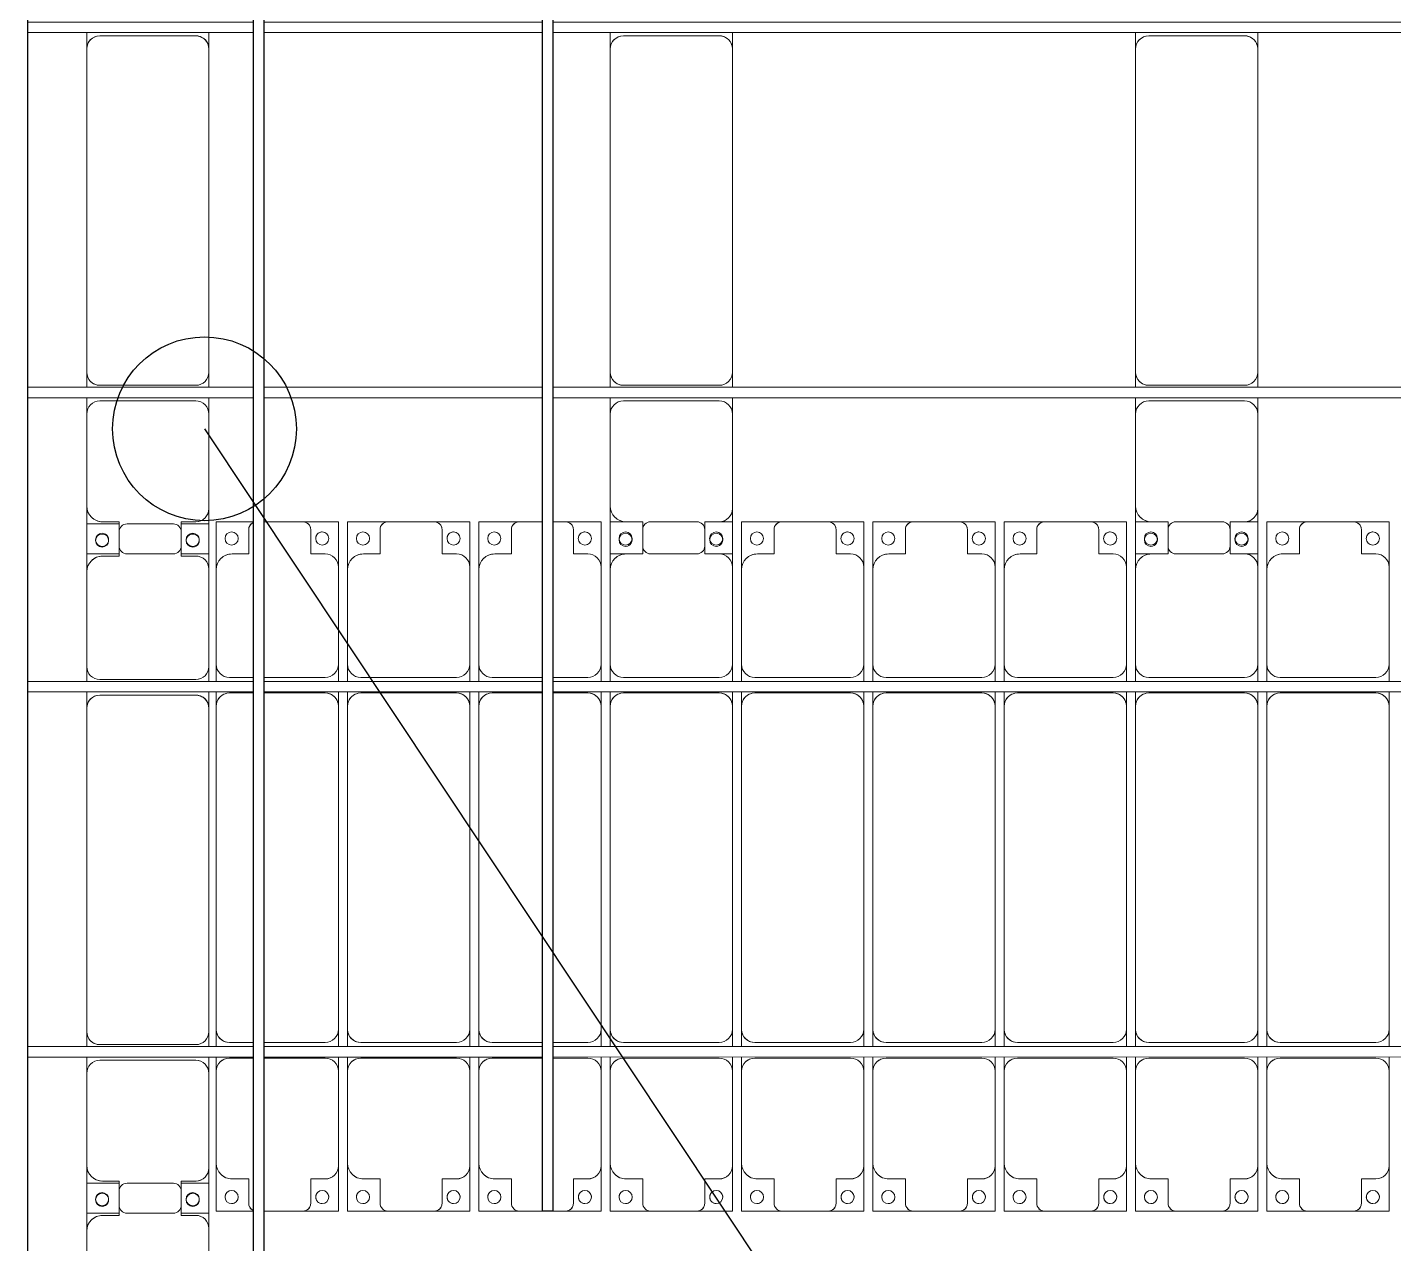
# Model space of a CAD drawing. Header units: millimetres. Extents: x -496478 to -186190, y -204059 to -87354.
# Drawn here: x -465192 to -459991, y -185880 to -181249 of the extents above; entities that cross this region are included whole.
import ezdxf

# ---------------------------------------------------------------- set-up
doc = ezdxf.new("R2010")
doc.units = ezdxf.units.MM
for name, color, linetype, lineweight in [('A-DETL-MBND', 5, 'Continuous', 9), ('A-GENM', 13, 'Continuous', 9), ('S-BEAM', 12, 'Continuous', 9)]:
    doc.layers.add(name, color=color, linetype=linetype, lineweight=lineweight)
doc.layers.add('GC-BICH NEO', color=6, linetype='Continuous')
doc.layers.add('GC-DAY NEO', color=5, linetype='Continuous')

# ---------------------------------------------------------------- blocks, each defined once
blk = doc.blocks.new('Dai phao do pin - DẢI PHAO ĐỠ PIN-V106-BỐ TRÍ KHUNG KẾT CẤU BÈ PIN 01')
at = {"layer": 'A-DETL-MBND', "color": 8}
for p, q in [((-1312.2, 241.6), (-1129.7, 241.6)), ((-1312.2, 181.6), (-1312.2, 241.6)), ((-779.7, 241.6), (-1129.7, 241.6)), ((-779.7, 241.6), (-717.4, 241.6)), ((-677.4, 241.6), (-620.3, 241.6)), ((610.3, 241.6), (-620.3, 241.6)), ((610.3, 241.6), (672.6, 241.6)), ((-1189.7, 181.6), (-1189.7, 118.2)), ((-729.7, -173.4), (-729.7, 191.6)), ((-670.3, 191.6), (-670.3, -173.4)), ((660.3, -173.4), (660.3, 191.6)), ((-1189.7, 118.2), (-1282.2, 118.2)), ((-1312.2, 88.2), (-1312.2, -88.2)), ((-1282.2, -118.2), (-1189.7, -118.2)), ((-1189.7, -118.2), (-1189.7, -173.4)), ((-1312.2, -223.4), (-1312.2, -173.4)), ((-1140.1, -223.4), (-1312.2, -223.4)), ((-1139.7, -223.4), (-779.7, -223.4)), ((-717.4, -223.4), (-779.7, -223.4)), ((-620.3, -223.4), (-677.4, -223.4)), ((-620.3, -223.4), (610.3, -223.4)), ((672.6, -223.4), (610.3, -223.4))]:
    blk.add_line(p, q, dxfattribs=at)
for centre, radius, start, end in [((-1258.6, 183.2), 25, 0, 180), ((-1129.7, 181.6), 60, 90, 180), ((-1129.7, 181.6), 60, 135, 180), ((-779.7, 191.6), 50, 360, 90), ((-779.7, 191.6), 50, 360, 45), ((-620.3, 191.6), 50, 90, 180), ((-620.3, 191.6), 50, 105, 180), ((610.3, 191.6), 50, 360, 90), ((610.3, 191.6), 50, 15, 90), ((-1258.6, 183.2), 25, 180, 0), ((-1282.2, 88.2), 30, 90, 180), ((-1282.2, -88.2), 30, 180, 270), ((-1258.6, -161.8), 25, 0, 180), ((-1258.6, -161.8), 25, 75, 90), ((-1258.6, -161.8), 25, 180, 0), ((-1139.7, -173.4), 50, 180, 270), ((-1139.7, -173.4), 50, 180, 225), ((-779.7, -173.4), 50, 270, 360), ((-779.7, -173.4), 50, 315, 360), ((-620.3, -173.4), 50, 180, 270), ((-620.3, -173.4), 50, 180, 270), ((610.3, -173.4), 50, 270, 360), ((610.3, -173.4), 50, 285, 360)]:
    blk.add_arc(centre, radius, start, end, dxfattribs=at)
blk = doc.blocks.new('Dai phao do pin - DẢI PHAO ĐỠ PIN-V107-BỐ TRÍ KHUNG KẾT CẤU BÈ PIN 01')
at = {"layer": 'A-DETL-MBND', "color": 8}
for p, q in [((-1312.2, 241.6), (-1129.7, 241.6)), ((-1312.2, 181.6), (-1312.2, 241.6)), ((-779.7, 241.6), (-1129.7, 241.6)), ((-779.7, 241.6), (-717.4, 241.6)), ((-677.4, 241.6), (-620.3, 241.6)), ((610.3, 241.6), (-620.3, 241.6)), ((610.3, 241.6), (672.6, 241.6)), ((-1189.7, 181.6), (-1189.7, 118.2)), ((-729.7, -173.4), (-729.7, 191.6)), ((-670.3, 191.6), (-670.3, -173.4)), ((660.3, -173.4), (660.3, 191.6)), ((-1189.7, 118.2), (-1282.2, 118.2)), ((-1312.2, 88.2), (-1312.2, -88.2)), ((-1282.2, -118.2), (-1189.7, -118.2)), ((-1189.7, -118.2), (-1189.7, -173.4)), ((-1312.2, -223.4), (-1312.2, -173.4)), ((-1140.1, -223.4), (-1312.2, -223.4)), ((-1139.7, -223.4), (-779.7, -223.4)), ((-717.4, -223.4), (-779.7, -223.4)), ((-620.3, -223.4), (-677.4, -223.4)), ((-620.3, -223.4), (610.3, -223.4)), ((672.6, -223.4), (610.3, -223.4))]:
    blk.add_line(p, q, dxfattribs=at)
for centre, radius, start, end in [((-1258.6, 183.2), 25, 0, 180), ((-1129.7, 181.6), 60, 90, 180), ((-1129.7, 181.6), 60, 135, 180), ((-779.7, 191.6), 50, 360, 90), ((-779.7, 191.6), 50, 360, 45), ((-620.3, 191.6), 50, 90, 180), ((-620.3, 191.6), 50, 105, 180), ((610.3, 191.6), 50, 360, 90), ((610.3, 191.6), 50, 15, 90), ((-1258.6, 183.2), 25, 180, 0), ((-1282.2, 88.2), 30, 90, 180), ((-1282.2, -88.2), 30, 180, 270), ((-1258.6, -161.8), 25, 0, 180), ((-1258.6, -161.8), 25, 75, 90), ((-1258.6, -161.8), 25, 180, 0), ((-1139.7, -173.4), 50, 180, 270), ((-1139.7, -173.4), 50, 180, 225), ((-779.7, -173.4), 50, 270, 360), ((-779.7, -173.4), 50, 315, 360), ((-620.3, -173.4), 50, 180, 270), ((-620.3, -173.4), 50, 180, 270), ((610.3, -173.4), 50, 270, 360), ((610.3, -173.4), 50, 285, 360)]:
    blk.add_arc(centre, radius, start, end, dxfattribs=at)
blk = doc.blocks.new('Dai phao do pin - DẢI PHAO ĐỠ PIN-24231-BỐ TRÍ KHUNG KẾT CẤU BÈ PIN 01')
at = {"layer": 'A-DETL-MBND', "color": 8}
for p, q in [((11169.7, 241.6), (10809.7, 241.6)), ((11169.7, 241.6), (11352.2, 241.6)), ((11237.8, 241.6), (11420.3, 241.6)), ((11237.8, 118.2), (11237.8, 241.6)), ((11352.2, 241.6), (11352.2, 118.2)), ((11770.3, 241.6), (11420.3, 241.6)), ((11770.3, 241.6), (11832.6, 241.6)), ((11872.6, 241.6), (11929.7, 241.6)), ((13160.3, 241.6), (11929.7, 241.6)), ((13160.3, 241.6), (13222.6, 241.6)), ((13262.6, 241.6), (13319.7, 241.6)), ((13679.7, 241.6), (13319.7, 241.6)), ((13679.7, 241.6), (13862.2, 241.6)), ((13747.8, 241.6), (13930.3, 241.6)), ((13747.8, 118.2), (13747.8, 241.6)), ((13862.2, 241.6), (13862.2, 118.2)), ((14280.3, 241.6), (13930.3, 241.6)), ((14280.3, 241.6), (14342.6, 241.6)), ((14382.6, 241.6), (14439.7, 241.6)), ((15670.3, 241.6), (14439.7, 241.6)), ((15670.3, 241.6), (15732.6, 241.6)), ((11229.7, 118.2), (11229.7, 181.6)), ((11360.3, 181.6), (11360.3, 118.2)), ((11820.3, -173.4), (11820.3, 191.6)), ((11879.7, 191.6), (11879.7, -173.4)), ((13210.3, -173.4), (13210.3, 191.6)), ((13269.7, 191.6), (13269.7, -173.4)), ((13739.7, 118.2), (13739.7, 181.6)), ((13870.3, 181.6), (13870.3, 118.2)), ((14330.3, -173.4), (14330.3, 191.6)), ((14389.7, 191.6), (14389.7, -173.4)), ((15720.3, -173.4), (15720.3, 191.6)), ((11322.2, 118.2), (11229.7, 118.2)), ((11360.3, 118.2), (11267.8, 118.2)), ((13832.2, 118.2), (13739.7, 118.2)), ((13870.3, 118.2), (13777.8, 118.2)), ((11237.8, 88.2), (11237.8, -88.2)), ((11352.2, -88.2), (11352.2, 88.2)), ((13747.8, 88.2), (13747.8, -88.2)), ((13862.2, -88.2), (13862.2, 88.2)), ((11229.7, -173.4), (11229.7, -118.2)), ((11229.7, -118.2), (11322.2, -118.2)), ((11237.8, -223.4), (11237.8, -118.2)), ((11267.8, -118.2), (11360.3, -118.2)), ((11352.2, -118.2), (11352.2, -223.4)), ((11360.3, -118.2), (11360.3, -173.4)), ((13739.7, -173.4), (13739.7, -118.2)), ((13739.7, -118.2), (13832.2, -118.2)), ((13747.8, -223.4), (13747.8, -118.2)), ((13777.8, -118.2), (13870.3, -118.2)), ((13862.2, -118.2), (13862.2, -223.4)), ((13870.3, -118.2), (13870.3, -173.4)), ((10809.7, -223.4), (11179.7, -223.4)), ((11352.2, -223.4), (11179.7, -223.4)), ((11410.3, -223.4), (11237.8, -223.4)), ((11410.3, -223.4), (11770.3, -223.4)), ((11832.6, -223.4), (11770.3, -223.4)), ((11929.7, -223.4), (11872.6, -223.4)), ((11929.7, -223.4), (13160.3, -223.4)), ((13222.6, -223.4), (13160.3, -223.4)), ((13319.7, -223.4), (13262.6, -223.4)), ((13319.7, -223.4), (13689.7, -223.4)), ((13862.2, -223.4), (13689.7, -223.4)), ((13920, -223.4), (13747.8, -223.4)), ((13920.3, -223.4), (14280.3, -223.4)), ((14342.6, -223.4), (14280.3, -223.4)), ((14439.7, -223.4), (14382.6, -223.4)), ((14439.7, -223.4), (15670.3, -223.4)), ((15732.6, -223.4), (15670.3, -223.4))]:
    blk.add_line(p, q, dxfattribs=at)
for centre, radius, start, end in [((11169.7, 181.6), 60, 0, 90), ((11169.7, 181.6), 60, 0, 45), ((11288.6, 183.2), 25, 0, 180), ((11291.4, 183.2), 25, 360, 180), ((11420.3, 181.6), 60, 90, 180), ((11420.3, 181.6), 60, 135, 176.4673), ((11770.3, 191.6), 50, 0, 90), ((11770.3, 191.6), 50, 0, 45), ((11929.7, 191.6), 50, 90, 180), ((11929.7, 191.6), 50, 105, 180), ((13160.3, 191.6), 50, 0, 90), ((13160.3, 191.6), 50, 15, 90), ((13319.7, 191.6), 50, 90, 180), ((13319.7, 191.6), 50, 135, 180), ((13679.7, 181.6), 60, 0, 90), ((13679.7, 181.6), 60, 0, 45), ((13798.6, 183.2), 25, 0, 180), ((13801.4, 183.2), 25, 360, 180), ((13930.3, 181.6), 60, 90, 180), ((13930.3, 181.6), 60, 135, 180), ((14280.3, 191.6), 50, 360, 90), ((14280.3, 191.6), 50, 360, 45), ((14439.7, 191.6), 50, 90, 180), ((14439.7, 191.6), 50, 105, 180), ((15670.3, 191.6), 50, 0, 90), ((15670.3, 191.6), 50, 15, 90), ((11288.6, 183.2), 25, 180, 0), ((11291.4, 183.2), 25, 180, 360), ((11291.4, 183.2), 25, 180, 195), ((13798.6, 183.2), 25, 180, 360), ((13801.4, 183.2), 25, 180, 0), ((13801.4, 183.2), 25, 180, 195), ((11267.8, 88.2), 30, 90, 180), ((11322.2, 88.2), 30, 0, 90), ((13777.8, 88.2), 30, 90, 180), ((13832.2, 88.2), 30, 0, 90), ((11267.8, -88.2), 30, 180, 270), ((11322.2, -88.2), 30, 270, 0), ((13777.8, -88.2), 30, 180, 270), ((13832.2, -88.2), 30, 270, 360), ((11288.6, -161.8), 25, 0, 180), ((11291.4, -161.8), 25, 360, 180), ((11291.4, -161.8), 25, 120, 180), ((11291.4, -161.8), 25, 75, 105), ((11288.6, -161.8), 25, 75, 90), ((11288.6, -161.8), 25, 30, 45), ((11288.6, -161.8), 25, 0, 15), ((13798.6, -161.8), 25, 0, 180), ((13801.4, -161.8), 25, 360, 180), ((13801.4, -161.8), 25, 120, 180), ((13801.4, -161.8), 25, 75, 105), ((13798.6, -161.8), 25, 75, 90), ((13798.6, -161.8), 25, 30, 45), ((13798.6, -161.8), 25, 360, 15), ((11179.7, -173.4), 50, 270, 360), ((11179.7, -173.4), 50, 315, 360), ((11288.6, -161.8), 25, 180, 0), ((11291.4, -161.8), 25, 180, 360), ((11410.3, -173.4), 50, 180, 270), ((11410.3, -173.4), 50, 184.197, 225), ((11770.3, -173.4), 50, 270, 360), ((11770.3, -173.4), 50, 315, 360), ((11929.7, -173.4), 50, 180, 270), ((11929.7, -173.4), 50, 180, 270), ((13160.3, -173.4), 50, 270, 0), ((13160.3, -173.4), 50, 285, 360), ((13319.7, -173.4), 50, 180, 270), ((13319.7, -173.4), 50, 180, 225), ((13689.7, -173.4), 50, 270, 0), ((13689.7, -173.4), 50, 315, 0), ((13798.6, -161.8), 25, 180, 0), ((13801.4, -161.8), 25, 180, 360), ((13920.3, -173.4), 50, 180, 270), ((13920.3, -173.4), 50, 180, 225), ((14280.3, -173.4), 50, 270, 0), ((14280.3, -173.4), 50, 315, 360), ((14439.7, -173.4), 50, 180, 270), ((14439.7, -173.4), 50, 180, 270), ((15670.3, -173.4), 50, 270, 0), ((15670.3, -173.4), 50, 285, 360)]:
    blk.add_arc(centre, radius, start, end, dxfattribs=at)
blk = doc.blocks.new('Dải phao đi lại kèm đỡ invester - DẢI PHAO ĐI LẠI-22184-BỐ TRÍ KHUNG KẾT CẤU BÈ PIN 01')
at = {"layer": 'A-DETL-MBND', "color": 8}
for p, q in [((-241.6, 1312.2), (-100, 1312.2)), ((-241.6, 1129.7), (-241.6, 1312.2)), ((-100, 1312.2), (-241.6, 1312.2)), ((88.2, 1312.2), (-60, 1312.2)), ((88.2, 1312.2), (223.4, 1312.2)), ((223.4, 1312.2), (88.2, 1312.2)), ((223.4, 1312.2), (223.4, 1139.7)), ((258.4, 1312.2), (411.8, 1312.2)), ((258.4, 1129.7), (258.4, 1312.2)), ((411.8, 1312.2), (258.4, 1312.2)), ((588.2, 1312.2), (411.8, 1312.2)), ((588.2, 1312.2), (723.4, 1312.2)), ((723.4, 1312.2), (588.2, 1312.2)), ((723.4, 1312.2), (723.4, 1139.7)), ((758.4, 1312.2), (911.8, 1312.2)), ((758.4, 1129.7), (758.4, 1312.2)), ((911.8, 1312.2), (758.4, 1312.2)), ((1000, 1312.2), (911.8, 1312.2)), ((1088.2, 1312.2), (1040, 1312.2)), ((1088.2, 1312.2), (1223.4, 1312.2)), ((1223.4, 1312.2), (1088.2, 1312.2)), ((1223.4, 1312.2), (1223.4, 1139.7)), ((1258.4, 1312.2), (1318.4, 1312.2)), ((1258.4, 1129.7), (1258.4, 1312.2)), ((1588.2, 1312.2), (1411.8, 1312.2)), ((1673.4, 1312.2), (1723.4, 1312.2)), ((1723.4, 1312.2), (1723.4, 1139.7)), ((1758.4, 1312.2), (1911.8, 1312.2)), ((1758.4, 1129.7), (1758.4, 1312.2)), ((1911.8, 1312.2), (1758.4, 1312.2)), ((2088.2, 1312.2), (1911.8, 1312.2)), ((2088.2, 1312.2), (2223.4, 1312.2)), ((2223.4, 1312.2), (2088.2, 1312.2)), ((2223.4, 1312.2), (2223.4, 1139.7)), ((2258.4, 1312.2), (2411.8, 1312.2)), ((2258.4, 1129.7), (2258.4, 1312.2)), ((2411.8, 1312.2), (2258.4, 1312.2)), ((2588.2, 1312.2), (2411.8, 1312.2)), ((2588.2, 1312.2), (2723.4, 1312.2)), ((2723.4, 1312.2), (2588.2, 1312.2)), ((2723.4, 1312.2), (2723.4, 1139.7)), ((2758.4, 1312.2), (2911.8, 1312.2)), ((2758.4, 1129.7), (2758.4, 1312.2)), ((2911.8, 1312.2), (2758.4, 1312.2)), ((3088.2, 1312.2), (2911.8, 1312.2)), ((3088.2, 1312.2), (3223.4, 1312.2)), ((3223.4, 1312.2), (3088.2, 1312.2)), ((3223.4, 1312.2), (3223.4, 1139.7)), ((3258.4, 1312.2), (3318.4, 1312.2)), ((3258.4, 1129.7), (3258.4, 1312.2)), ((3588.2, 1312.2), (3411.8, 1312.2)), ((3673.4, 1312.2), (3723.4, 1312.2)), ((3723.4, 1312.2), (3723.4, 1139.7)), ((3758.4, 1312.2), (3911.8, 1312.2)), ((3758.4, 1129.7), (3758.4, 1312.2)), ((3911.8, 1312.2), (3758.4, 1312.2)), ((4088.2, 1312.2), (3911.8, 1312.2)), ((4088.2, 1312.2), (4223.4, 1312.2)), ((4223.4, 1312.2), (4088.2, 1312.2)), ((4223.4, 1312.2), (4223.4, 1139.7)), ((-118.2, 1282.2), (-118.2, 1189.7)), ((118.2, 1189.7), (118.2, 1282.2)), ((381.8, 1282.2), (381.8, 1189.7)), ((618.2, 1189.7), (618.2, 1282.2)), ((881.8, 1282.2), (881.8, 1189.7)), ((1118.2, 1189.7), (1118.2, 1282.2)), ((1381.8, 1282.2), (1381.8, 1189.7)), ((1618.2, 1189.7), (1618.2, 1282.2)), ((1881.8, 1282.2), (1881.8, 1189.7)), ((2118.2, 1189.7), (2118.2, 1282.2)), ((2381.8, 1282.2), (2381.8, 1189.7)), ((2618.2, 1189.7), (2618.2, 1282.2)), ((2881.8, 1282.2), (2881.8, 1189.7)), ((3118.2, 1189.7), (3118.2, 1282.2)), ((3381.8, 1282.2), (3381.8, 1189.7)), ((3618.2, 1189.7), (3618.2, 1282.2)), ((3881.8, 1282.2), (3881.8, 1189.7)), ((4118.2, 1189.7), (4118.2, 1282.2)), ((-118.2, 1189.7), (-181.6, 1189.7)), ((173.4, 1189.7), (118.2, 1189.7)), ((381.8, 1189.7), (318.4, 1189.7)), ((673.4, 1189.7), (618.2, 1189.7)), ((881.8, 1189.7), (818.4, 1189.7)), ((1173.4, 1189.7), (1118.2, 1189.7)), ((1381.8, 1189.7), (1318.4, 1189.7)), ((1673.4, 1189.7), (1618.2, 1189.7)), ((1881.8, 1189.7), (1818.4, 1189.7)), ((2173.4, 1189.7), (2118.2, 1189.7)), ((2381.8, 1189.7), (2318.4, 1189.7)), ((2673.4, 1189.7), (2618.2, 1189.7)), ((2881.8, 1189.7), (2818.4, 1189.7)), ((3173.4, 1189.7), (3118.2, 1189.7)), ((3381.8, 1189.7), (3318.4, 1189.7)), ((3673.4, 1189.7), (3618.2, 1189.7)), ((3881.8, 1189.7), (3818.4, 1189.7)), ((4173.4, 1189.7), (4118.2, 1189.7)), ((-241.6, 1129.7), (-241.6, 769.7)), ((223.4, 769.7), (223.4, 1139.7)), ((258.4, 1129.7), (258.4, 769.7)), ((723.4, 769.7), (723.4, 1139.7)), ((758.4, 1129.7), (758.4, 769.7)), ((1223.4, 769.7), (1223.4, 1139.7)), ((1258.4, 1129.7), (1258.4, 769.7)), ((1723.4, 769.7), (1723.4, 1139.7)), ((1758.4, 1129.7), (1758.4, 769.7)), ((2223.4, 769.7), (2223.4, 1139.7)), ((2258.4, 1129.7), (2258.4, 769.7)), ((2723.4, 769.7), (2723.4, 1139.7)), ((2758.4, 1129.7), (2758.4, 769.7)), ((3223.4, 769.7), (3223.4, 1139.7)), ((3258.4, 1129.7), (3258.4, 769.7)), ((3723.4, 769.7), (3723.4, 1139.7)), ((3758.4, 1129.7), (3758.4, 769.7)), ((4223.4, 769.7), (4223.4, 1139.7)), ((-241.6, 704.5), (-241.6, 769.7)), ((223.4, 769.7), (223.4, 704.5)), ((258.4, 704.5), (258.4, 769.7)), ((723.4, 769.7), (723.4, 704.5)), ((758.4, 704.5), (758.4, 769.7)), ((1223.4, 769.7), (1223.4, 704.5)), ((1258.4, 704.5), (1258.4, 769.7)), ((1723.4, 769.7), (1723.4, 704.5)), ((1758.4, 704.5), (1758.4, 769.7)), ((2223.4, 769.7), (2223.4, 704.5)), ((2258.4, 704.5), (2258.4, 769.7)), ((2723.4, 769.7), (2723.4, 704.5)), ((2758.4, 704.5), (2758.4, 769.7)), ((3223.4, 769.7), (3223.4, 704.5)), ((3258.4, 704.5), (3258.4, 769.7)), ((3723.4, 769.7), (3723.4, 704.5)), ((3758.4, 704.5), (3758.4, 769.7)), ((4223.4, 769.7), (4223.4, 704.5)), ((-191.6, 719.7), (-100, 719.7)), ((-60, 719.7), (173.4, 719.7)), ((308.4, 719.7), (673.4, 719.7)), ((808.4, 719.7), (1000, 719.7)), ((1040, 719.7), (1173.4, 719.7)), ((1308.4, 719.7), (1673.4, 719.7)), ((1808.4, 719.7), (2173.4, 719.7)), ((2308.4, 719.7), (2673.4, 719.7)), ((2808.4, 719.7), (3173.4, 719.7)), ((3308.4, 719.7), (3673.4, 719.7)), ((3808.4, 719.7), (4173.4, 719.7)), ((-241.6, 610.3), (-241.6, 664.5)), ((-100, 660.3), (-191.6, 660.3)), ((173.4, 660.3), (-60, 660.3)), ((223.4, 664.5), (223.4, 610.3)), ((258.4, 610.3), (258.4, 664.5)), ((673.4, 660.3), (308.4, 660.3)), ((723.4, 664.5), (723.4, 610.3)), ((758.4, 610.3), (758.4, 664.5)), ((1000, 660.3), (808.4, 660.3)), ((1173.4, 660.3), (1040, 660.3)), ((1223.4, 664.5), (1223.4, 610.3)), ((1258.4, 610.3), (1258.4, 664.5)), ((1673.4, 660.3), (1308.4, 660.3)), ((1723.4, 664.5), (1723.4, 610.3)), ((1758.4, 610.3), (1758.4, 664.5)), ((2173.4, 660.3), (1808.4, 660.3)), ((2223.4, 664.5), (2223.4, 610.3)), ((2258.4, 610.3), (2258.4, 664.5)), ((2673.4, 660.3), (2308.4, 660.3)), ((2723.4, 664.5), (2723.4, 610.3)), ((2758.4, 610.3), (2758.4, 664.5)), ((3173.4, 660.3), (2808.4, 660.3)), ((3223.4, 664.5), (3223.4, 610.3)), ((3258.4, 610.3), (3258.4, 664.5)), ((3673.4, 660.3), (3308.4, 660.3)), ((3723.4, 664.5), (3723.4, 610.3)), ((3758.4, 610.3), (3758.4, 664.5)), ((4173.4, 660.3), (3808.4, 660.3)), ((4223.4, 664.5), (4223.4, 610.3)), ((-241.6, 610.3), (-241.6, -620.3)), ((223.4, -620.3), (223.4, 610.3)), ((258.4, 610.3), (258.4, -620.3)), ((723.4, -620.3), (723.4, 610.3)), ((758.4, 610.3), (758.4, -620.3)), ((1223.4, -620.3), (1223.4, 610.3)), ((1258.4, 610.3), (1258.4, -620.3)), ((1723.4, -620.3), (1723.4, 610.3)), ((1758.4, 610.3), (1758.4, -620.3)), ((2223.4, -620.3), (2223.4, 610.3)), ((2258.4, 610.3), (2258.4, -620.3)), ((2723.4, -620.3), (2723.4, 610.3)), ((2758.4, 610.3), (2758.4, -620.3)), ((3223.4, -620.3), (3223.4, 610.3)), ((3258.4, 610.3), (3258.4, -620.3)), ((3723.4, -620.3), (3723.4, 610.3)), ((3758.4, 610.3), (3758.4, -620.3)), ((4223.4, -620.3), (4223.4, 610.3)), ((-241.6, -685.5), (-241.6, -620.3)), ((223.4, -620.3), (223.4, -685.5)), ((258.4, -685.5), (258.4, -620.3)), ((723.4, -620.3), (723.4, -685.5)), ((758.4, -685.5), (758.4, -620.3)), ((1223.4, -620.3), (1223.4, -685.5)), ((1258.4, -685.5), (1258.4, -620.3)), ((1723.4, -620.3), (1723.4, -685.5)), ((1758.4, -685.5), (1758.4, -620.3)), ((2223.4, -620.3), (2223.4, -685.5)), ((2258.4, -685.5), (2258.4, -620.3)), ((2723.4, -620.3), (2723.4, -685.5)), ((2758.4, -685.5), (2758.4, -620.3)), ((3223.4, -620.3), (3223.4, -685.5)), ((3258.4, -685.5), (3258.4, -620.3)), ((3723.4, -620.3), (3723.4, -685.5)), ((3758.4, -685.5), (3758.4, -620.3)), ((4223.4, -620.3), (4223.4, -685.5)), ((-191.6, -670.3), (-100, -670.3)), ((-60, -670.3), (173.4, -670.3)), ((308.4, -670.3), (673.4, -670.3)), ((808.4, -670.3), (1000, -670.3)), ((1040, -670.3), (1173.4, -670.3)), ((1308.4, -670.3), (1673.4, -670.3)), ((1808.4, -670.3), (2173.4, -670.3)), ((2308.4, -670.3), (2673.4, -670.3)), ((2808.4, -670.3), (3173.4, -670.3)), ((3308.4, -670.3), (3673.4, -670.3)), ((3808.4, -670.3), (4173.4, -670.3)), ((-241.6, -779.7), (-241.6, -725.5)), ((223.4, -725.5), (223.4, -779.7)), ((258.4, -779.7), (258.4, -725.5)), ((723.4, -725.5), (723.4, -779.7)), ((758.4, -779.7), (758.4, -725.5)), ((1223.4, -725.5), (1223.4, -779.7)), ((1258.4, -779.7), (1258.4, -725.5)), ((1723.4, -725.5), (1723.4, -779.7)), ((1758.4, -779.7), (1758.4, -725.5)), ((2223.4, -725.5), (2223.4, -779.7)), ((2258.4, -779.7), (2258.4, -725.5)), ((2723.4, -725.5), (2723.4, -779.7)), ((2758.4, -779.7), (2758.4, -725.5)), ((3223.4, -725.5), (3223.4, -779.7)), ((3258.4, -779.7), (3258.4, -725.5)), ((3723.4, -725.5), (3723.4, -779.7)), ((3758.4, -779.7), (3758.4, -725.5)), ((4223.4, -725.5), (4223.4, -779.7)), ((-241.6, -779.7), (-241.6, -1129.7)), ((-100, -729.7), (-191.6, -729.7)), ((173.4, -729.7), (-60, -729.7)), ((223.4, -1139.7), (223.4, -779.7)), ((258.4, -779.7), (258.4, -1129.7)), ((673.4, -729.7), (308.4, -729.7)), ((723.4, -1139.7), (723.4, -779.7)), ((758.4, -779.7), (758.4, -1129.7)), ((1000, -729.7), (808.4, -729.7)), ((1173.4, -729.7), (1040, -729.7)), ((1223.4, -1139.7), (1223.4, -779.7)), ((1258.4, -779.7), (1258.4, -1129.7)), ((1673.4, -729.7), (1308.4, -729.7)), ((1723.4, -1139.7), (1723.4, -779.7)), ((1758.4, -779.7), (1758.4, -1129.7)), ((2173.4, -729.7), (1808.4, -729.7)), ((2223.4, -1139.7), (2223.4, -779.7)), ((2258.4, -779.7), (2258.4, -1129.7)), ((2673.4, -729.7), (2308.4, -729.7)), ((2723.4, -1139.7), (2723.4, -779.7)), ((2758.4, -779.7), (2758.4, -1129.7)), ((3173.4, -729.7), (2808.4, -729.7)), ((3223.4, -1139.7), (3223.4, -779.7)), ((3258.4, -779.7), (3258.4, -1129.7)), ((3673.4, -729.7), (3308.4, -729.7)), ((3723.4, -1139.7), (3723.4, -779.7)), ((3758.4, -779.7), (3758.4, -1129.7)), ((4173.4, -729.7), (3808.4, -729.7)), ((4223.4, -1139.7), (4223.4, -779.7)), ((-241.6, -1312.2), (-241.6, -1129.7)), ((223.4, -1139.7), (223.4, -1312.2)), ((258.4, -1312.2), (258.4, -1129.7)), ((723.4, -1139.7), (723.4, -1312.2)), ((758.4, -1312.2), (758.4, -1129.7)), ((1223.4, -1139.7), (1223.4, -1312.2)), ((1258.4, -1312.2), (1258.4, -1129.7)), ((1723.4, -1139.7), (1723.4, -1312.2)), ((1758.4, -1312.2), (1758.4, -1129.7)), ((2223.4, -1139.7), (2223.4, -1312.2)), ((2258.4, -1312.2), (2258.4, -1129.7)), ((2723.4, -1139.7), (2723.4, -1312.2)), ((2758.4, -1312.2), (2758.4, -1129.7)), ((3223.4, -1139.7), (3223.4, -1312.2)), ((3258.4, -1312.2), (3258.4, -1129.7)), ((3723.4, -1139.7), (3723.4, -1312.2)), ((3758.4, -1312.2), (3758.4, -1129.7)), ((4223.4, -1139.7), (4223.4, -1312.2)), ((-181.6, -1189.7), (-118.2, -1189.7)), ((-118.2, -1189.7), (-118.2, -1282.2)), ((118.2, -1282.2), (118.2, -1189.7)), ((118.2, -1189.7), (173.4, -1189.7)), ((318.4, -1189.7), (381.8, -1189.7)), ((381.8, -1189.7), (381.8, -1282.2)), ((618.2, -1282.2), (618.2, -1189.7)), ((618.2, -1189.7), (673.4, -1189.7)), ((818.4, -1189.7), (881.8, -1189.7)), ((881.8, -1189.7), (881.8, -1282.2)), ((1118.2, -1282.2), (1118.2, -1189.7)), ((1118.2, -1189.7), (1173.4, -1189.7)), ((1318.4, -1189.7), (1381.8, -1189.7)), ((1381.8, -1189.7), (1381.8, -1282.2)), ((1618.2, -1282.2), (1618.2, -1189.7)), ((1618.2, -1189.7), (1673.4, -1189.7)), ((1818.4, -1189.7), (1881.8, -1189.7)), ((1881.8, -1189.7), (1881.8, -1282.2)), ((2118.2, -1282.2), (2118.2, -1189.7)), ((2118.2, -1189.7), (2173.4, -1189.7)), ((2318.4, -1189.7), (2381.8, -1189.7)), ((2381.8, -1189.7), (2381.8, -1282.2)), ((2618.2, -1282.2), (2618.2, -1189.7)), ((2618.2, -1189.7), (2673.4, -1189.7)), ((2818.4, -1189.7), (2881.8, -1189.7)), ((2881.8, -1189.7), (2881.8, -1282.2)), ((3118.2, -1282.2), (3118.2, -1189.7)), ((3118.2, -1189.7), (3173.4, -1189.7)), ((3318.4, -1189.7), (3381.8, -1189.7)), ((3381.8, -1189.7), (3381.8, -1282.2)), ((3618.2, -1282.2), (3618.2, -1189.7)), ((3618.2, -1189.7), (3673.4, -1189.7)), ((3818.4, -1189.7), (3881.8, -1189.7)), ((3881.8, -1189.7), (3881.8, -1282.2)), ((4118.2, -1282.2), (4118.2, -1189.7)), ((4118.2, -1189.7), (4173.4, -1189.7)), ((-100, -1312.2), (-241.6, -1312.2)), ((-241.6, -1312.2), (-100, -1312.2)), ((-60, -1312.2), (88.2, -1312.2)), ((223.4, -1312.2), (88.2, -1312.2)), ((88.2, -1312.2), (223.4, -1312.2)), ((411.8, -1312.2), (258.4, -1312.2)), ((258.4, -1312.2), (411.8, -1312.2)), ((411.8, -1312.2), (588.2, -1312.2)), ((723.4, -1312.2), (588.2, -1312.2)), ((588.2, -1312.2), (723.4, -1312.2)), ((911.8, -1312.2), (758.4, -1312.2)), ((758.4, -1312.2), (911.8, -1312.2)), ((911.8, -1312.2), (1000, -1312.2)), ((1040, -1312.2), (1088.2, -1312.2)), ((1223.4, -1312.2), (1088.2, -1312.2)), ((1088.2, -1312.2), (1223.4, -1312.2)), ((1411.8, -1312.2), (1258.4, -1312.2)), ((1258.4, -1312.2), (1411.8, -1312.2)), ((1411.8, -1312.2), (1588.2, -1312.2)), ((1723.4, -1312.2), (1588.2, -1312.2)), ((1588.2, -1312.2), (1723.4, -1312.2)), ((1911.8, -1312.2), (1758.4, -1312.2)), ((1758.4, -1312.2), (1911.8, -1312.2)), ((1911.8, -1312.2), (2088.2, -1312.2)), ((2223.4, -1312.2), (2088.2, -1312.2)), ((2088.2, -1312.2), (2223.4, -1312.2)), ((2411.8, -1312.2), (2258.4, -1312.2)), ((2258.4, -1312.2), (2411.8, -1312.2)), ((2411.8, -1312.2), (2588.2, -1312.2)), ((2723.4, -1312.2), (2588.2, -1312.2)), ((2588.2, -1312.2), (2723.4, -1312.2)), ((2911.8, -1312.2), (2758.4, -1312.2)), ((2758.4, -1312.2), (2911.8, -1312.2)), ((2911.8, -1312.2), (3088.2, -1312.2)), ((3223.4, -1312.2), (3088.2, -1312.2)), ((3088.2, -1312.2), (3223.4, -1312.2)), ((3411.8, -1312.2), (3258.4, -1312.2)), ((3258.4, -1312.2), (3411.8, -1312.2)), ((3411.8, -1312.2), (3588.2, -1312.2)), ((3723.4, -1312.2), (3588.2, -1312.2)), ((3588.2, -1312.2), (3723.4, -1312.2)), ((3911.8, -1312.2), (3758.4, -1312.2)), ((3758.4, -1312.2), (3911.8, -1312.2)), ((3911.8, -1312.2), (4088.2, -1312.2)), ((4223.4, -1312.2), (4088.2, -1312.2)), ((4088.2, -1312.2), (4223.4, -1312.2))]:
    blk.add_line(p, q, dxfattribs=at)
for centre, radius, start, end in [((-88.2, 1282.2), 30, 120, 180), ((-88.2, 1282.2), 30, 120, 165), ((88.2, 1282.2), 30, 360, 90), ((88.2, 1282.2), 30, 75, 90), ((88.2, 1282.2), 30, 15, 90), ((88.2, 1282.2), 30, 75, 90), ((411.8, 1282.2), 30, 90, 180), ((411.8, 1282.2), 30, 90, 165), ((411.8, 1282.2), 30, 90, 105), ((411.8, 1282.2), 30, 90, 105), ((588.2, 1282.2), 30, 360, 90), ((588.2, 1282.2), 30, 75, 90), ((588.2, 1282.2), 30, 15, 90), ((588.2, 1282.2), 30, 75, 90), ((911.8, 1282.2), 30, 90, 180), ((911.8, 1282.2), 30, 90, 165), ((911.8, 1282.2), 30, 90, 105), ((911.8, 1282.2), 30, 90, 105), ((1088.2, 1282.2), 30, 360, 90), ((1088.2, 1282.2), 30, 75, 90), ((1088.2, 1282.2), 30, 15, 90), ((1088.2, 1282.2), 30, 75, 90), ((1411.8, 1282.2), 30, 90, 180), ((1588.2, 1282.2), 30, 360, 90), ((1911.8, 1282.2), 30, 90, 180), ((1911.8, 1282.2), 30, 90, 165), ((1911.8, 1282.2), 30, 90, 105), ((1911.8, 1282.2), 30, 90, 105), ((2088.2, 1282.2), 30, 360, 90), ((2088.2, 1282.2), 30, 75, 90), ((2088.2, 1282.2), 30, 15, 90), ((2088.2, 1282.2), 30, 75, 90), ((2411.8, 1282.2), 30, 90, 180), ((2411.8, 1282.2), 30, 90, 165), ((2411.8, 1282.2), 30, 90, 105), ((2411.8, 1282.2), 30, 90, 105), ((2588.2, 1282.2), 30, 360, 90), ((2588.2, 1282.2), 30, 75, 90), ((2588.2, 1282.2), 30, 15, 90), ((2588.2, 1282.2), 30, 75, 90), ((2911.8, 1282.2), 30, 90, 180), ((2911.8, 1282.2), 30, 90, 165), ((2911.8, 1282.2), 30, 90, 105), ((2911.8, 1282.2), 30, 90, 105), ((3088.2, 1282.2), 30, 360, 90), ((3088.2, 1282.2), 30, 75, 90), ((3088.2, 1282.2), 30, 15, 90), ((3088.2, 1282.2), 30, 75, 90), ((3411.8, 1282.2), 30, 90, 180), ((3588.2, 1282.2), 30, 360, 90), ((3911.8, 1282.2), 30, 90, 180), ((3911.8, 1282.2), 30, 90, 165), ((3911.8, 1282.2), 30, 90, 105), ((3911.8, 1282.2), 30, 90, 105), ((4088.2, 1282.2), 30, 360, 90), ((4088.2, 1282.2), 30, 75, 90), ((4088.2, 1282.2), 30, 15, 90), ((4088.2, 1282.2), 30, 75, 90), ((-183.2, 1248.6), 25, 90, 270), ((-183.2, 1248.6), 25, 270, 90), ((161.8, 1248.6), 25, 90, 270), ((161.8, 1248.6), 25, 150, 180), ((161.8, 1248.6), 25, 120, 135), ((161.8, 1248.6), 25, 90, 105), ((161.8, 1248.6), 25, 270, 90), ((316.8, 1248.6), 25, 90, 270), ((316.8, 1248.6), 25, 270, 90), ((661.8, 1248.6), 25, 90, 270), ((661.8, 1248.6), 25, 150, 180), ((661.8, 1248.6), 25, 120, 135), ((661.8, 1248.6), 25, 90, 105), ((661.8, 1248.6), 25, 270, 90), ((816.8, 1248.6), 25, 90, 270), ((816.8, 1248.6), 25, 270, 90), ((1161.8, 1248.6), 25, 90, 270), ((1161.8, 1248.6), 25, 150, 180), ((1161.8, 1248.6), 25, 120, 135), ((1161.8, 1248.6), 25, 90, 105), ((1161.8, 1248.6), 25, 270, 90), ((1316.8, 1248.6), 25, 90, 270), ((1316.8, 1248.6), 25, 270, 90), ((1661.8, 1248.6), 25, 90, 270), ((1661.8, 1248.6), 25, 270, 90), ((1816.8, 1248.6), 25, 90, 270), ((1816.8, 1248.6), 25, 270, 90), ((2161.8, 1248.6), 25, 90, 270), ((2161.8, 1248.6), 25, 150, 180), ((2161.8, 1248.6), 25, 120, 135), ((2161.8, 1248.6), 25, 90, 105), ((2161.8, 1248.6), 25, 270, 90), ((2316.8, 1248.6), 25, 90, 270), ((2316.8, 1248.6), 25, 270, 90), ((2661.8, 1248.6), 25, 90, 270), ((2661.8, 1248.6), 25, 150, 180), ((2661.8, 1248.6), 25, 120, 135), ((2661.8, 1248.6), 25, 90, 105), ((2661.8, 1248.6), 25, 270, 90), ((2816.8, 1248.6), 25, 90, 270), ((2816.8, 1248.6), 25, 270, 90), ((3161.8, 1248.6), 25, 90, 270), ((3161.8, 1248.6), 25, 150, 180), ((3161.8, 1248.6), 25, 120, 135), ((3161.8, 1248.6), 25, 90, 105), ((3161.8, 1248.6), 25, 270, 90), ((3316.8, 1248.6), 25, 90, 270), ((3316.8, 1248.6), 25, 270, 90), ((3661.8, 1248.6), 25, 90, 270), ((3661.8, 1248.6), 25, 270, 90), ((3816.8, 1248.6), 25, 90, 270), ((3816.8, 1248.6), 25, 270, 90), ((4161.8, 1248.6), 25, 90, 270), ((4161.8, 1248.6), 25, 150, 180), ((4161.8, 1248.6), 25, 120, 135), ((4161.8, 1248.6), 25, 90, 105), ((4161.8, 1248.6), 25, 270, 90), ((-181.6, 1129.7), 60, 90, 180), ((-181.6, 1129.7), 60, 90, 135), ((173.4, 1139.7), 50, 360, 90), ((173.4, 1139.7), 50, 45, 90), ((318.4, 1129.7), 60, 90, 180), ((318.4, 1129.7), 60, 90, 135), ((673.4, 1139.7), 50, 0, 90), ((673.4, 1139.7), 50, 45, 90), ((818.4, 1129.7), 60, 90, 180), ((818.4, 1129.7), 60, 90, 135), ((1173.4, 1139.7), 50, 360, 90), ((1173.4, 1139.7), 50, 45, 90), ((1318.4, 1129.7), 60, 90, 180), ((1318.4, 1129.7), 60, 90, 135), ((1673.4, 1139.7), 50, 360, 90), ((1673.4, 1139.7), 50, 45, 90), ((1818.4, 1129.7), 60, 90, 180), ((1818.4, 1129.7), 60, 90, 135), ((2173.4, 1139.7), 50, 0, 90), ((2173.4, 1139.7), 50, 45, 90), ((2318.4, 1129.7), 60, 90, 180), ((2318.4, 1129.7), 60, 90, 135), ((2673.4, 1139.7), 50, 0, 90), ((2673.4, 1139.7), 50, 45, 90), ((2818.4, 1129.7), 60, 90, 180), ((2818.4, 1129.7), 60, 90, 135), ((3173.4, 1139.7), 50, 360, 90), ((3173.4, 1139.7), 50, 45, 90), ((3318.4, 1129.7), 60, 90, 180), ((3318.4, 1129.7), 60, 90, 135), ((3673.4, 1139.7), 50, 0, 90), ((3673.4, 1139.7), 50, 45, 90), ((3818.4, 1129.7), 60, 90, 180), ((3818.4, 1129.7), 60, 90, 135), ((4173.4, 1139.7), 50, 0, 90), ((4173.4, 1139.7), 50, 45, 90), ((-191.6, 769.7), 50, 180, 270), ((-191.6, 769.7), 50, 225, 270), ((173.4, 769.7), 50, 270, 0), ((173.4, 769.7), 50, 270, 315), ((308.4, 769.7), 50, 180, 270), ((308.4, 769.7), 50, 225, 270), ((673.4, 769.7), 50, 270, 0), ((673.4, 769.7), 50, 270, 315), ((808.4, 769.7), 50, 180, 270), ((808.4, 769.7), 50, 225, 270), ((1173.4, 769.7), 50, 270, 0), ((1173.4, 769.7), 50, 270, 315), ((1308.4, 769.7), 50, 180, 270), ((1308.4, 769.7), 50, 225, 270), ((1673.4, 769.7), 50, 270, 0), ((1673.4, 769.7), 50, 270, 315), ((1808.4, 769.7), 50, 180, 270), ((1808.4, 769.7), 50, 225, 270), ((2173.4, 769.7), 50, 270, 0), ((2173.4, 769.7), 50, 270, 315), ((2308.4, 769.7), 50, 180, 270), ((2308.4, 769.7), 50, 225, 270), ((2673.4, 769.7), 50, 270, 0), ((2673.4, 769.7), 50, 270, 315), ((2808.4, 769.7), 50, 180, 270), ((2808.4, 769.7), 50, 225, 270), ((3173.4, 769.7), 50, 270, 0), ((3173.4, 769.7), 50, 270, 315), ((3308.4, 769.7), 50, 180, 270), ((3308.4, 769.7), 50, 225, 270), ((3673.4, 769.7), 50, 270, 360), ((3673.4, 769.7), 50, 270, 315), ((3808.4, 769.7), 50, 180, 270), ((3808.4, 769.7), 50, 225, 270), ((4173.4, 769.7), 50, 270, 0), ((4173.4, 769.7), 50, 270, 315), ((-191.6, 610.3), 50, 90, 180), ((-191.6, 610.3), 50, 105, 180), ((173.4, 610.3), 50, 360, 90), ((173.4, 610.3), 50, 15, 90), ((308.4, 610.3), 50, 90, 180), ((308.4, 610.3), 50, 105, 180), ((673.4, 610.3), 50, 360, 90), ((673.4, 610.3), 50, 15, 90), ((808.4, 610.3), 50, 90, 180), ((808.4, 610.3), 50, 105, 180), ((1173.4, 610.3), 50, 360, 90), ((1173.4, 610.3), 50, 15, 90), ((1308.4, 610.3), 50, 90, 180), ((1308.4, 610.3), 50, 105, 180), ((1673.4, 610.3), 50, 360, 90), ((1673.4, 610.3), 50, 15, 90), ((1808.4, 610.3), 50, 90, 180), ((1808.4, 610.3), 50, 105, 180), ((2173.4, 610.3), 50, 360, 90), ((2173.4, 610.3), 50, 15, 90), ((2308.4, 610.3), 50, 90, 180), ((2308.4, 610.3), 50, 105, 180), ((2673.4, 610.3), 50, 360, 90), ((2673.4, 610.3), 50, 15, 90), ((2808.4, 610.3), 50, 90, 180), ((2808.4, 610.3), 50, 105, 180), ((3173.4, 610.3), 50, 360, 90), ((3173.4, 610.3), 50, 15, 90), ((3308.4, 610.3), 50, 90, 180), ((3308.4, 610.3), 50, 105, 180), ((3673.4, 610.3), 50, 360, 90), ((3673.4, 610.3), 50, 15, 90), ((3808.4, 610.3), 50, 90, 180), ((3808.4, 610.3), 50, 105, 180), ((4173.4, 610.3), 50, 360, 90), ((4173.4, 610.3), 50, 15, 90), ((-191.6, -620.3), 50, 180, 270), ((173.4, -620.3), 50, 270, 0), ((173.4, -620.3), 50, 270, 0), ((308.4, -620.3), 50, 180, 270), ((673.4, -620.3), 50, 270, 0), ((673.4, -620.3), 50, 270, 0), ((808.4, -620.3), 50, 180, 270), ((1173.4, -620.3), 50, 270, 0), ((1173.4, -620.3), 50, 270, 0), ((1308.4, -620.3), 50, 180, 270), ((1673.4, -620.3), 50, 270, 0), ((1673.4, -620.3), 50, 270, 0), ((1808.4, -620.3), 50, 180, 270), ((2173.4, -620.3), 50, 270, 0), ((2173.4, -620.3), 50, 270, 0), ((2308.4, -620.3), 50, 180, 270), ((2673.4, -620.3), 50, 270, 0), ((2673.4, -620.3), 50, 270, 0), ((2808.4, -620.3), 50, 180, 270), ((3173.4, -620.3), 50, 270, 0), ((3173.4, -620.3), 50, 270, 0), ((3308.4, -620.3), 50, 180, 270), ((3673.4, -620.3), 50, 270, 0), ((3673.4, -620.3), 50, 270, 0), ((3808.4, -620.3), 50, 180, 270), ((4173.4, -620.3), 50, 270, 0), ((4173.4, -620.3), 50, 270, 0), ((-191.6, -620.3), 50, 195, 270), ((308.4, -620.3), 50, 195, 270), ((808.4, -620.3), 50, 195, 270), ((1308.4, -620.3), 50, 195, 270), ((1808.4, -620.3), 50, 195, 270), ((2308.4, -620.3), 50, 195, 270), ((2808.4, -620.3), 50, 195, 270), ((3308.4, -620.3), 50, 195, 270), ((3808.4, -620.3), 50, 195, 270), ((-191.6, -779.7), 50, 90, 180), ((-191.6, -779.7), 50, 90, 135), ((173.4, -779.7), 50, 360, 90), ((173.4, -779.7), 50, 45, 90), ((308.4, -779.7), 50, 90, 180), ((308.4, -779.7), 50, 90, 135), ((673.4, -779.7), 50, 360, 90), ((673.4, -779.7), 50, 45, 90), ((808.4, -779.7), 50, 90, 180), ((808.4, -779.7), 50, 90, 135), ((1173.4, -779.7), 50, 360, 90), ((1173.4, -779.7), 50, 45, 90), ((1308.4, -779.7), 50, 90, 180), ((1308.4, -779.7), 50, 90, 135), ((1673.4, -779.7), 50, 360, 90), ((1673.4, -779.7), 50, 45, 90), ((1808.4, -779.7), 50, 90, 180), ((1808.4, -779.7), 50, 90, 135), ((2173.4, -779.7), 50, 360, 90), ((2173.4, -779.7), 50, 45, 90), ((2308.4, -779.7), 50, 90, 180), ((2308.4, -779.7), 50, 90, 135), ((2673.4, -779.7), 50, 360, 90), ((2673.4, -779.7), 50, 45, 90), ((2808.4, -779.7), 50, 90, 180), ((2808.4, -779.7), 50, 90, 135), ((3173.4, -779.7), 50, 360, 90), ((3173.4, -779.7), 50, 45, 90), ((3308.4, -779.7), 50, 90, 180), ((3308.4, -779.7), 50, 90, 135), ((3673.4, -779.7), 50, 360, 90), ((3673.4, -779.7), 50, 45, 90), ((3808.4, -779.7), 50, 90, 180), ((3808.4, -779.7), 50, 90, 135), ((4173.4, -779.7), 50, 360, 90), ((4173.4, -779.7), 50, 45, 90), ((-181.6, -1129.7), 60, 180, 270), ((173.4, -1139.7), 50, 270, 360), ((318.4, -1129.7), 60, 180, 270), ((673.4, -1139.7), 50, 270, 360), ((818.4, -1129.7), 60, 180, 270), ((1173.4, -1139.7), 50, 270, 360), ((1318.4, -1129.7), 60, 180, 270), ((1673.4, -1139.7), 50, 270, 360), ((1818.4, -1129.7), 60, 180, 270), ((2173.4, -1139.7), 50, 270, 360), ((2318.4, -1129.7), 60, 180, 270), ((2673.4, -1139.7), 50, 270, 360), ((2818.4, -1129.7), 60, 180, 270), ((3173.4, -1139.7), 50, 270, 360), ((3318.4, -1129.7), 60, 180, 270), ((3673.4, -1139.7), 50, 270, 360), ((3818.4, -1129.7), 60, 180, 270), ((4173.4, -1139.7), 50, 270, 360), ((-181.6, -1129.7), 60, 225, 270), ((173.4, -1139.7), 50, 270, 315), ((318.4, -1129.7), 60, 225, 270), ((673.4, -1139.7), 50, 270, 315), ((818.4, -1129.7), 60, 225, 270), ((1173.4, -1139.7), 50, 270, 315), ((1318.4, -1129.7), 60, 225, 270), ((1673.4, -1139.7), 50, 270, 315), ((1818.4, -1129.7), 60, 225, 270), ((2173.4, -1139.7), 50, 270, 315), ((2318.4, -1129.7), 60, 225, 270), ((2673.4, -1139.7), 50, 270, 315), ((2818.4, -1129.7), 60, 225, 270), ((3173.4, -1139.7), 50, 270, 315), ((3318.4, -1129.7), 60, 225, 270), ((3673.4, -1139.7), 50, 270, 315), ((3818.4, -1129.7), 60, 225, 270), ((4173.4, -1139.7), 50, 270, 315), ((-183.2, -1258.6), 25, 90, 270), ((-183.2, -1258.6), 25, 270, 90), ((161.8, -1258.6), 25, 90, 270), ((161.8, -1258.6), 25, 270, 90), ((316.8, -1258.6), 25, 90, 270), ((316.8, -1258.6), 25, 270, 90), ((661.8, -1258.6), 25, 90, 270), ((661.8, -1258.6), 25, 270, 90), ((816.8, -1258.6), 25, 90, 270), ((816.8, -1258.6), 25, 270, 90), ((1161.8, -1258.6), 25, 90, 270), ((1161.8, -1258.6), 25, 270, 90), ((1316.8, -1258.6), 25, 90, 270), ((1316.8, -1258.6), 25, 270, 90), ((1661.8, -1258.6), 25, 90, 270), ((1661.8, -1258.6), 25, 270, 90), ((1816.8, -1258.6), 25, 90, 270), ((1816.8, -1258.6), 25, 270, 90), ((2161.8, -1258.6), 25, 90, 270), ((2161.8, -1258.6), 25, 270, 90), ((2316.8, -1258.6), 25, 90, 270), ((2316.8, -1258.6), 25, 270, 90), ((2661.8, -1258.6), 25, 90, 270), ((2661.8, -1258.6), 25, 270, 90), ((2816.8, -1258.6), 25, 90, 270), ((2816.8, -1258.6), 25, 270, 90), ((3161.8, -1258.6), 25, 90, 270), ((3161.8, -1258.6), 25, 270, 90), ((3316.8, -1258.6), 25, 90, 270), ((3316.8, -1258.6), 25, 270, 90), ((3661.8, -1258.6), 25, 90, 270), ((3661.8, -1258.6), 25, 270, 90), ((3816.8, -1258.6), 25, 90, 270), ((3816.8, -1258.6), 25, 270, 90), ((4161.8, -1258.6), 25, 90, 270), ((4161.8, -1258.6), 25, 270, 90), ((-183.2, -1258.6), 25, 165, 180), ((-183.2, -1258.6), 25, 270, 285), ((-88.2, -1282.2), 30, 180, 240), ((-88.2, -1282.2), 30, 195, 240), ((88.2, -1282.2), 30, 270, 360), ((88.2, -1282.2), 30, 270, 345), ((88.2, -1282.2), 30, 315, 330), ((88.2, -1282.2), 30, 315, 330), ((161.8, -1258.6), 25, 165, 224.7494), ((161.8, -1258.6), 25, 225, 270), ((161.8, -1258.6), 25, 0, 15), ((316.8, -1258.6), 25, 165, 180), ((316.8, -1258.6), 25, 270, 285), ((411.8, -1282.2), 30, 180, 270), ((411.8, -1282.2), 30, 195, 270), ((588.2, -1282.2), 30, 270, 360), ((588.2, -1282.2), 30, 270, 345), ((588.2, -1282.2), 30, 315, 330), ((588.2, -1282.2), 30, 315, 330), ((661.8, -1258.6), 25, 165, 270), ((661.8, -1258.6), 25, 0, 15), ((816.8, -1258.6), 25, 165, 180), ((816.8, -1258.6), 25, 270, 285), ((911.8, -1282.2), 30, 180, 270), ((911.8, -1282.2), 30, 195, 270), ((1088.2, -1282.2), 30, 270, 0), ((1088.2, -1282.2), 30, 270, 345), ((1088.2, -1282.2), 30, 315, 330), ((1088.2, -1282.2), 30, 315, 330), ((1161.8, -1258.6), 25, 165, 270), ((1161.8, -1258.6), 25, 0, 15), ((1316.8, -1258.6), 25, 165, 180), ((1316.8, -1258.6), 25, 270, 285), ((1411.8, -1282.2), 30, 180, 270), ((1411.8, -1282.2), 30, 195, 270), ((1588.2, -1282.2), 30, 270, 0), ((1588.2, -1282.2), 30, 270, 345), ((1588.2, -1282.2), 30, 315, 330), ((1588.2, -1282.2), 30, 315, 330), ((1661.8, -1258.6), 25, 165, 270), ((1661.8, -1258.6), 25, 0, 15), ((1816.8, -1258.6), 25, 165, 180), ((1816.8, -1258.6), 25, 270, 285), ((1911.8, -1282.2), 30, 180, 270), ((1911.8, -1282.2), 30, 195, 270), ((2088.2, -1282.2), 30, 270, 360), ((2088.2, -1282.2), 30, 270, 345), ((2088.2, -1282.2), 30, 315, 330), ((2088.2, -1282.2), 30, 315, 330), ((2161.8, -1258.6), 25, 165, 270), ((2161.8, -1258.6), 25, 0, 15), ((2316.8, -1258.6), 25, 165, 180), ((2316.8, -1258.6), 25, 270, 285), ((2411.8, -1282.2), 30, 180, 270), ((2411.8, -1282.2), 30, 195, 270), ((2588.2, -1282.2), 30, 270, 0), ((2588.2, -1282.2), 30, 270, 345), ((2588.2, -1282.2), 30, 315, 330), ((2588.2, -1282.2), 30, 315, 330), ((2661.8, -1258.6), 25, 165, 270), ((2661.8, -1258.6), 25, 360, 15), ((2816.8, -1258.6), 25, 165, 180), ((2816.8, -1258.6), 25, 270, 285), ((2911.8, -1282.2), 30, 180, 270), ((2911.8, -1282.2), 30, 195, 270), ((3088.2, -1282.2), 30, 270, 0), ((3088.2, -1282.2), 30, 270, 345), ((3088.2, -1282.2), 30, 315, 330), ((3088.2, -1282.2), 30, 315, 330), ((3161.8, -1258.6), 25, 165, 270), ((3161.8, -1258.6), 25, 0, 15), ((3316.8, -1258.6), 25, 165, 180), ((3316.8, -1258.6), 25, 270, 285), ((3411.8, -1282.2), 30, 180, 270), ((3411.8, -1282.2), 30, 195, 270), ((3588.2, -1282.2), 30, 270, 360), ((3588.2, -1282.2), 30, 270, 345), ((3588.2, -1282.2), 30, 315, 330), ((3588.2, -1282.2), 30, 315, 330), ((3661.8, -1258.6), 25, 165, 270), ((3661.8, -1258.6), 25, 360, 15), ((3816.8, -1258.6), 25, 165, 180), ((3816.8, -1258.6), 25, 270, 285), ((3911.8, -1282.2), 30, 180, 270), ((3911.8, -1282.2), 30, 195, 270), ((4088.2, -1282.2), 30, 270, 0), ((4088.2, -1282.2), 30, 270, 345), ((4088.2, -1282.2), 30, 315, 330), ((4088.2, -1282.2), 30, 315, 330), ((4161.8, -1258.6), 25, 165, 270), ((4161.8, -1258.6), 25, 0, 15), ((88.2, -1282.2), 30, 270, 285), ((88.2, -1282.2), 30, 270, 285), ((411.8, -1282.2), 30, 255, 270), ((411.8, -1282.2), 30, 255, 270), ((588.2, -1282.2), 30, 270, 285), ((588.2, -1282.2), 30, 270, 285), ((911.8, -1282.2), 30, 255, 270), ((911.8, -1282.2), 30, 255, 270), ((1088.2, -1282.2), 30, 270, 285), ((1088.2, -1282.2), 30, 270, 285), ((1411.8, -1282.2), 30, 255, 270), ((1411.8, -1282.2), 30, 255, 270), ((1588.2, -1282.2), 30, 270, 285), ((1588.2, -1282.2), 30, 270, 285), ((1911.8, -1282.2), 30, 255, 270), ((1911.8, -1282.2), 30, 255, 270), ((2088.2, -1282.2), 30, 270, 285), ((2088.2, -1282.2), 30, 270, 285), ((2411.8, -1282.2), 30, 255, 270), ((2411.8, -1282.2), 30, 255, 270), ((2588.2, -1282.2), 30, 270, 285), ((2588.2, -1282.2), 30, 270, 285), ((2911.8, -1282.2), 30, 255, 270), ((2911.8, -1282.2), 30, 255, 270), ((3088.2, -1282.2), 30, 270, 285), ((3088.2, -1282.2), 30, 270, 285), ((3411.8, -1282.2), 30, 255, 270), ((3411.8, -1282.2), 30, 255, 270), ((3588.2, -1282.2), 30, 270, 285), ((3588.2, -1282.2), 30, 270, 285), ((3911.8, -1282.2), 30, 255, 270), ((3911.8, -1282.2), 30, 255, 270), ((4088.2, -1282.2), 30, 270, 285), ((4088.2, -1282.2), 30, 270, 285)]:
    blk.add_arc(centre, radius, start, end, dxfattribs=at)
blk = doc.blocks.new('Dầm C52 - Dầm C52-25118-BỐ TRÍ KHUNG KẾT CẤU BÈ PIN 01')
at = {"layer": 'S-BEAM', "color": 1}
for p, q in [((-6596.2, 20), (-636.2, 20)), ((-596.2, 20), (463.8, 20)), ((503.8, 20), (1363.8, 20)), ((-636.2, -20), (-6596.2, -20)), ((463.8, -20), (-596.2, -20)), ((1363.8, -20), (503.8, -20))]:
    blk.add_line(p, q, dxfattribs=at)
blk = doc.blocks.new('Dầm C52 - Hộp 40x60-25668-BỐ TRÍ KHUNG KẾT CẤU BÈ PIN 01')
at = {"layer": 'S-BEAM', "color": 3, "lineweight": 25}
for p, q in [((-37704.457606, -20), (-37704.457606, 20)), ((-37704.457606, 20), (37704.457606, 20)), ((37704.457606, -20), (-37704.457606, -20))]:
    blk.add_line(p, q, dxfattribs=at)
blk = doc.blocks.new('Dầm C52 - Hộp 40x60-25785-BỐ TRÍ KHUNG KẾT CẤU BÈ PIN 01')
at = {"layer": 'S-BEAM', "color": 3, "lineweight": 25}
blk.add_line((44702.3, -20), (-44702.3, -20), dxfattribs=at)
blk = doc.blocks.new('Dầm C52 - Hộp 40x60-26017-BỐ TRÍ KHUNG KẾT CẤU BÈ PIN 01')
at = {"layer": 'S-BEAM', "color": 3, "lineweight": 25}
for p, q in [((-17348.8, 20), (17348.8, 20)), ((17348.8, -20), (-17348.8, -20))]:
    blk.add_line(p, q, dxfattribs=at)
blk = doc.blocks.new('HOBANMONG_BEPIN 1_rvt-1-BỐ TRÍ KHUNG KẾT CẤU BÈ PIN 01')
at = {"layer": 'A-GENM', "lineweight": 9}
for name, p, rotation in [('Dai phao do pin - DẢI PHAO ĐỠ PIN-24231-BỐ TRÍ KHUNG KẾT CẤU BÈ PIN 01', (-464724.5, -197002), 90.00075860989342), ('Dai phao do pin - DẢI PHAO ĐỠ PIN-V107-BỐ TRÍ KHUNG KẾT CẤU BÈ PIN 01', (-462731.5, -181942), 90.00075860989342), ('Dai phao do pin - DẢI PHAO ĐỠ PIN-V106-BỐ TRÍ KHUNG KẾT CẤU BÈ PIN 01', (-460731.5, -181942), 90.00075860989342), ('Dải phao đi lại kèm đỡ invester - DẢI PHAO ĐI LẠI-22184-BỐ TRÍ KHUNG KẾT CẤU BÈ PIN 01', (-464231.5, -184443.9), 0.0007586099545854)]:
    blk.add_blockref(name, p, dxfattribs=dict(at, rotation=rotation))
at = {"layer": 'S-BEAM', "lineweight": 9}
for name, p, rotation in [('Dầm C52 - Hộp 40x60-25785-BỐ TRÍ KHUNG KẾT CẤU BÈ PIN 01', (-465211.9, -155049.4), 90.00075860989166), ('Dầm C52 - Hộp 40x60-25668-BỐ TRÍ KHUNG KẾT CẤU BÈ PIN 01', (-463212, -148051.5), 90.00075860989166), ('Dầm C52 - Hộp 40x60-26017-BỐ TRÍ KHUNG KẾT CẤU BÈ PIN 01', (-464311.5, -182402.8), 90.00075860989166), ('Dầm C52 - Dầm C52-25118-BỐ TRÍ KHUNG KẾT CẤU BÈ PIN 01', (-463827.7, -181249.4), 180.0007586094741), ('Dầm C52 - Dầm C52-25118-BỐ TRÍ KHUNG KẾT CẤU BÈ PIN 01', (-463827.7, -182639.4), 180.0007586094741), ('Dầm C52 - Dầm C52-25118-BỐ TRÍ KHUNG KẾT CẤU BÈ PIN 01', (-463827.7, -183759.4), 180.0007586094741), ('Dầm C52 - Dầm C52-25118-BỐ TRÍ KHUNG KẾT CẤU BÈ PIN 01', (-463827.7, -185149.4), 180.0007586094741)]:
    blk.add_blockref(name, p, dxfattribs=dict(at, rotation=rotation))

msp = doc.modelspace()

# ---------------------------------------------------------------- linework, layer by layer
at = {"layer": 'GC-BICH NEO'}
msp.add_circle((-464517.9, -182777.8), 350, dxfattribs=at)
at = {"layer": 'GC-DAY NEO'}
msp.add_line((-464517.9, -182777.8), (-460087.6, -189439), dxfattribs=at)

# ---------------------------------------------------------------- block references
at = {"lineweight": 5}
msp.add_blockref('HOBANMONG_BEPIN 1_rvt-1-BỐ TRÍ KHUNG KẾT CẤU BÈ PIN 01', (0, 0), dxfattribs=at)

doc.saveas('drawing.dxf')
